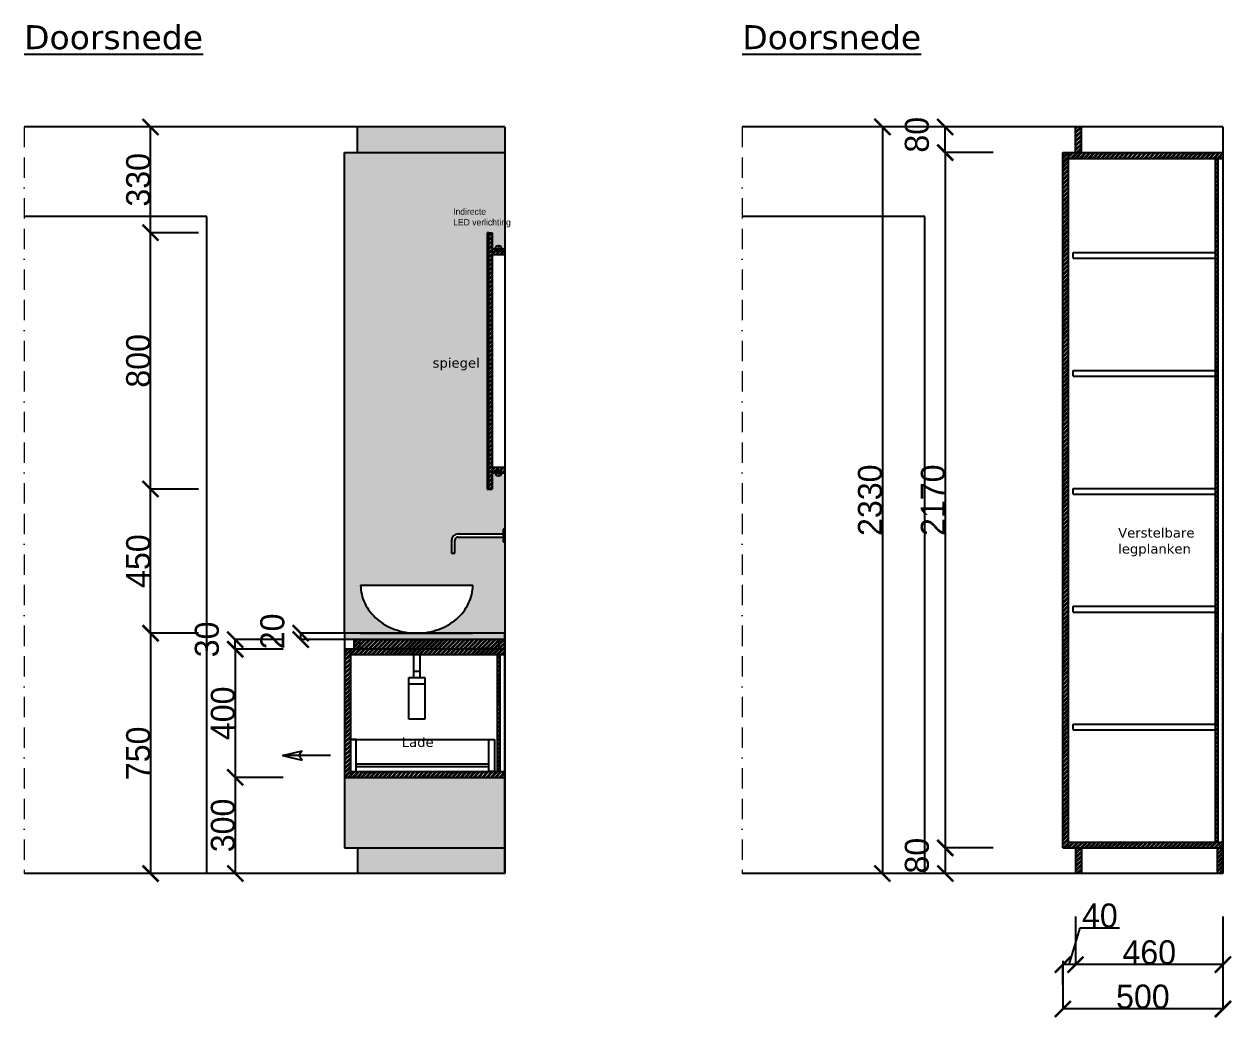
# Model space of a CAD drawing. Header units: millimetres. Extents: x -153917 to -31303, y -39726 to 31262.
# Drawn here: x -91866 to -88097, y -36216 to -33115 of the extents above; entities that cross this region are included whole.
import ezdxf

# ---------------------------------------------------------------- set-up
doc = ezdxf.new("R2010")
doc.units = ezdxf.units.MM
doc.header["$LTSCALE"] = 5
doc.linetypes.add('BORDER', pattern=[44.449999999999996, 12.7, -6.35, 12.7, -6.35, 0, -6.35])
for name, color, linetype in [('Bemating', 1, 'Continuous'), ('invulling muren', 252, 'Continuous'), ('Meubel', 8, 'Continuous'), ('Meubels', 8, 'Continuous'), ('muren', 7, 'Continuous'), ('spiegel', 141, 'Continuous'), ('Tekst', 7, 'Continuous'), ('Verlichting', 1, 'Continuous')]:
    doc.layers.add(name, color=color, linetype=linetype)
doc.layers.add('H-HELP', color=6, linetype='Continuous', lineweight=5, plot=False)
doc.layers.add('ruggen kast', color=7, linetype='Continuous', true_color=0xebebeb)
doc.styles.add('Geneva', font='')
doc.styles.get('Geneva').set_extended_font_data('Geneva')
doc.dimstyles.new('ISO-25', dxfattribs={"dimtxt": 100, "dimasz": 25, "dimexe": 1.25, "dimexo": 0.625, "dimtad": 1, "dimtxsty": 'Standard', "dimblk": 'ARCHTICK', "dimcen": 2.5, "dimse1": 1, "dimse2": 1, "dimadec": 0, "dimazin": 0, "dimtfac": 1, "dimtmove": 0, "dimatfit": 3, "dimfxl": 1, "dimarcsym": 0})
pattern_1 = [(45, (0, 0), (-6.735192090801866, 6.735192090801866), []), (45, (4.490130000000001, 0), (-6.735192090801866, 6.735192090801866), [])]

# ---------------------------------------------------------------- blocks, each defined once
blk = doc.blocks.new('muurkraan zijaanzicht')
at = {"layer": 'Meubels'}
for p, q in [((-146, 5.000000000001819), (-5, 5.00000000000307)), ((0, 20), (-5, 20)), ((-5, 20), (-5, -20)), ((0, 0), (0, 20)), ((0, -5), (0, 5)), ((-166, -14.99999999999818), (-166, -55)), ((-156, -55), (-155.9999999999982, -15.00000000000068)), ((-145.9999999999964, -5.000000000000227), (-5.000000000000909, -5.000000000000114)), ((-5, -20), (0, -20)), ((0, -20), (0, -5)), ((-166, -55), (-156, -55))]:
    blk.add_line(p, q, dxfattribs=at)
for centre, radius, end in [((-146, -14.99999999999818), 20, 180), ((-145.9999999999973, -15.00000000000114), 10.00000000000091, 180.0000000000065)]:
    blk.add_arc(centre, radius, 90, end, dxfattribs=at)
blk = doc.blocks.new('Sifon')
at = {"layer": 'Meubel'}
for p, q in [((-10.00000000000546, 0), (-9.999999999998181, -69.99999999999909)), ((9.999999999994543, 0), (10.00000000000182, -69.99999999999909)), ((-25, -199.9999999999991), (-24.99999999999818, -69.99999999999909)), ((-24.99999999999818, -69.99999999999909), (25.00000000000182, -69.99999999999909)), ((-10, -49.99999999999909), (10, -49.99999999999909)), ((25.00000000000182, -69.99999999999909), (24.99999999999454, -199.9999999999991)), ((-24.99999999999818, -89.99999999999909), (25.00000000000182, -89.99999999999909)), ((0, -199.9999999999991), (-25, -199.9999999999991)), ((24.99999999999454, -199.9999999999991), (0, -199.9999999999991))]:
    blk.add_line(p, q, dxfattribs=at)
blk = doc.blocks.new('_ArchTick')
at = {"color": 0, "linetype": 'ByBlock', "const_width": 0.15}
blk.add_lwpolyline([(-0.5, -0.5), (0.5, 0.5)], dxfattribs=at)
blk = doc.blocks.new('*D1129')
at = {"layer": 'Bemating', "color": 0, "lineweight": -2, "transparency": 16777216}
for p, q in [((-88625.00345487107, -36038.23141884626), (-88625.00345487107, -36189.48141884626)), ((-88125.00345487107, -36038.23141884626), (-88125.00345487107, -36189.48141884626)), ((-88125.00345487107, -36188.23141884626), (-88625.00345487107, -36188.23141884626))]:
    blk.add_line(p, q, dxfattribs=at)
at = {"layer": 'Defpoints', "color": 0, "transparency": 16777216}
for p in [(-88625.00345487107, -35685.43614327387), (-88125.00345487107, -35765.43614327387), (-88625.00345487107, -36188.23141884626)]:
    blk.add_point(p, dxfattribs=at)
at = {"layer": 'Bemating', "color": 0, "lineweight": -2, "transparency": 16777216, "xscale": 50, "yscale": 50, "zscale": 50, "rotation": 180}
blk.add_blockref('_ArchTick', (-88625.00345487107, -36188.23141884626), dxfattribs=at)
at = {"layer": 'Bemating', "color": 0, "lineweight": -2, "transparency": 16777216, "xscale": 50, "yscale": 50, "zscale": 50}
blk.add_blockref('_ArchTick', (-88125.00345487107, -36188.23141884626), dxfattribs=at)
at = {"layer": 'Bemating', "color": 0, "transparency": 16777216, "insert": (-88375.00345487107, -36150.10641884626), "char_height": 75, "attachment_point": 5, "style": 'Geneva'}
blk.add_mtext('500', dxfattribs=at)
blk = doc.blocks.new('*D1130')
at = {"layer": 'Bemating', "color": 0, "lineweight": -2, "transparency": 16777216}
for p, q in [((-88585.00345487107, -35899.84138236789), (-88585.00345487107, -36051.09138236789)), ((-88125.00345487107, -35899.84138236789), (-88125.00345487107, -36051.09138236789)), ((-88125.00345487107, -36049.84138236789), (-88585.00345487107, -36049.84138236789))]:
    blk.add_line(p, q, dxfattribs=at)
at = {"layer": 'Defpoints', "color": 0, "transparency": 16777216}
for p in [(-88585.00345487107, -35765.43614327387), (-88125.00345487107, -35765.43614327387), (-88585.00345487107, -36049.84138236789)]:
    blk.add_point(p, dxfattribs=at)
at = {"layer": 'Bemating', "color": 0, "lineweight": -2, "transparency": 16777216, "xscale": 50, "yscale": 50, "zscale": 50, "rotation": 180}
blk.add_blockref('_ArchTick', (-88585.00345487107, -36049.84138236789), dxfattribs=at)
at = {"layer": 'Bemating', "color": 0, "lineweight": -2, "transparency": 16777216, "xscale": 50, "yscale": 50, "zscale": 50}
blk.add_blockref('_ArchTick', (-88125.00345487107, -36049.84138236789), dxfattribs=at)
at = {"layer": 'Bemating', "color": 0, "transparency": 16777216, "insert": (-88355.00345487107, -36011.71638236789), "char_height": 75, "attachment_point": 5, "style": 'Geneva'}
blk.add_mtext('460', dxfattribs=at)
blk = doc.blocks.new('*D1128')
at = {"layer": 'Bemating', "color": 0, "lineweight": -2, "transparency": 16777216}
for p, q in [((-88585.00345487107, -35899.84138236789), (-88585.00345487107, -36051.09138236789)), ((-88605.00345487107, -36049.84138236789), (-88570.59720487107, -35935.15388236789)), ((-88570.59720487107, -35935.15388236789), (-88447.9186334425, -35935.15388236789)), ((-88625.00345487107, -36113.23141884626), (-88625.00345487107, -36048.59138236789)), ((-88585.00345487107, -36049.84138236789), (-88625.00345487107, -36049.84138236789))]:
    blk.add_line(p, q, dxfattribs=at)
at = {"layer": 'Defpoints', "color": 0, "transparency": 16777216}
for p in [(-88585.00345487107, -35765.43614327387), (-88625.00345487107, -36049.84138236789), (-88625.00345487107, -36113.85641884626)]:
    blk.add_point(p, dxfattribs=at)
at = {"layer": 'Bemating', "color": 0, "lineweight": -2, "transparency": 16777216, "xscale": 50, "yscale": 50, "zscale": 50, "rotation": 180}
blk.add_blockref('_ArchTick', (-88625.00345487107, -36049.84138236789), dxfattribs=at)
at = {"layer": 'Bemating', "color": 0, "lineweight": -2, "transparency": 16777216, "xscale": 50, "yscale": 50, "zscale": 50}
blk.add_blockref('_ArchTick', (-88585.00345487107, -36049.84138236789), dxfattribs=at)
at = {"layer": 'Bemating', "color": 0, "transparency": 16777216, "insert": (-88509.25791915678, -35897.02888236789), "char_height": 75, "attachment_point": 5, "style": 'Geneva'}
blk.add_mtext('40', dxfattribs=at)
blk = doc.blocks.new('*D1140')
at = {"layer": 'Bemating', "color": 0, "lineweight": -2, "transparency": 16777216}
for p, q in [((-89037.9171826129, -33435.4361432739), (-89189.1671826129, -33435.4361432739)), ((-89187.9171826129, -33435.4361432739), (-89187.9171826129, -35765.43614327388)), ((-89037.9171826129, -35765.43614327388), (-89189.1671826129, -35765.43614327388))]:
    blk.add_line(p, q, dxfattribs=at)
at = {"layer": 'Defpoints', "color": 0, "transparency": 16777216}
for p in [(-88585.0034548711, -33435.4361432739), (-89187.9171826129, -35765.43614327388), (-88590.0034548711, -35765.43614327388)]:
    blk.add_point(p, dxfattribs=at)
at = {"layer": 'Bemating', "color": 0, "lineweight": -2, "transparency": 16777216, "xscale": 50, "yscale": 50, "zscale": 50}
for p, rotation in [((-89187.9171826129, -33435.4361432739), 90), ((-89187.9171826129, -35765.43614327388), 270)]:
    blk.add_blockref('_ArchTick', p, dxfattribs=dict(at, rotation=rotation))
at = {"layer": 'Bemating', "color": 0, "transparency": 16777216, "insert": (-89226.0421826129, -34600.43614327385), "char_height": 75, "attachment_point": 5, "rotation": 90, "style": 'Geneva'}
blk.add_mtext('2330', dxfattribs=at)
blk = doc.blocks.new('*D1141')
at = {"layer": 'Bemating', "color": 0, "lineweight": -2, "transparency": 16777216}
for p, q in [((-88841.75060541715, -33515.4361432739), (-88993.00060541715, -33515.4361432739)), ((-88991.75060541715, -33515.4361432739), (-88991.75060541715, -35685.43614327387)), ((-88841.75060541715, -35685.43614327387), (-88993.00060541715, -35685.43614327387))]:
    blk.add_line(p, q, dxfattribs=at)
at = {"layer": 'Defpoints', "color": 0, "transparency": 16777216}
for p in [(-88625.0034548711, -33515.4361432739), (-88991.75060541715, -35685.43614327387), (-88625.0034548711, -35685.43614327387)]:
    blk.add_point(p, dxfattribs=at)
at = {"layer": 'Bemating', "color": 0, "lineweight": -2, "transparency": 16777216, "xscale": 50, "yscale": 50, "zscale": 50}
for p, rotation in [((-88991.75060541715, -33515.4361432739), 90), ((-88991.75060541715, -35685.43614327387), 270)]:
    blk.add_blockref('_ArchTick', p, dxfattribs=dict(at, rotation=rotation))
at = {"layer": 'Bemating', "color": 0, "transparency": 16777216, "insert": (-89029.87560541715, -34600.43614327384), "char_height": 75, "attachment_point": 5, "rotation": 90, "style": 'Geneva'}
blk.add_mtext('2170', dxfattribs=at)
blk = doc.blocks.new('*D1142')
at = {"layer": 'Bemating', "color": 0, "lineweight": -2, "transparency": 16777216}
for p, q in [((-88841.75060541721, -35685.43614327387), (-88993.00060541721, -35685.43614327387)), ((-88991.75060541721, -35685.43614327387), (-88991.75060541721, -35765.43614327388)), ((-88841.75060541721, -35765.43614327388), (-88993.00060541721, -35765.43614327388))]:
    blk.add_line(p, q, dxfattribs=at)
at = {"layer": 'Defpoints', "color": 0, "transparency": 16777216}
for p in [(-88625.0034548711, -35685.43614327387), (-88991.75060541721, -35765.43614327388), (-88590.0034548711, -35765.43614327388)]:
    blk.add_point(p, dxfattribs=at)
at = {"layer": 'Bemating', "color": 0, "lineweight": -2, "transparency": 16777216, "xscale": 50, "yscale": 50, "zscale": 50}
for p, rotation in [((-88991.75060541721, -35685.43614327387), 90), ((-88991.75060541721, -35765.43614327388), 270)]:
    blk.add_blockref('_ArchTick', p, dxfattribs=dict(at, rotation=rotation))
at = {"layer": 'Bemating', "color": 0, "transparency": 16777216, "insert": (-89079.87560541721, -35709.81114327384), "char_height": 75, "attachment_point": 5, "rotation": 90, "style": 'Geneva'}
blk.add_mtext('80', dxfattribs=at)
blk = doc.blocks.new('*D1143')
at = {"layer": 'Bemating', "color": 0, "lineweight": -2, "transparency": 16777216}
for p, q in [((-88841.75060541721, -33435.4361432739), (-88993.00060541721, -33435.4361432739)), ((-88991.75060541721, -33515.4361432739), (-88991.75060541721, -33435.4361432739)), ((-88841.75060541721, -33515.4361432739), (-88993.00060541721, -33515.4361432739))]:
    blk.add_line(p, q, dxfattribs=at)
at = {"layer": 'Defpoints', "color": 0, "transparency": 16777216}
for p in [(-88991.75060541721, -33435.4361432739), (-88585.0034548711, -33435.4361432739), (-88625.0034548711, -33515.4361432739)]:
    blk.add_point(p, dxfattribs=at)
at = {"layer": 'Bemating', "color": 0, "lineweight": -2, "transparency": 16777216, "xscale": 50, "yscale": 50, "zscale": 50}
for p, rotation in [((-88991.75060541721, -33435.4361432739), 90), ((-88991.75060541721, -33515.4361432739), 270)]:
    blk.add_blockref('_ArchTick', p, dxfattribs=dict(at, rotation=rotation))
at = {"layer": 'Bemating', "color": 0, "transparency": 16777216, "insert": (-89079.87560541721, -33459.81114327386), "char_height": 75, "attachment_point": 5, "rotation": 90, "style": 'Geneva'}
blk.add_mtext('80', dxfattribs=at)
blk = doc.blocks.new('*D1144')
at = {"layer": 'Bemating', "color": 0, "lineweight": -2, "transparency": 16777216}
for p, q in [((-91321.6105718088, -35015.43614327388), (-91472.8605718088, -35015.43614327388)), ((-91471.6105718088, -35015.43614327388), (-91471.6105718088, -35765.43614327388)), ((-91321.6105718088, -35765.43614327388), (-91472.8605718088, -35765.43614327388))]:
    blk.add_line(p, q, dxfattribs=at)
at = {"layer": 'Defpoints', "color": 0, "transparency": 16777216}
for p in [(-90866.0323175772, -35015.43614327388), (-91471.6105718088, -35765.43614327388), (-90831.0323175772, -35765.43614327388)]:
    blk.add_point(p, dxfattribs=at)
at = {"layer": 'Bemating', "color": 0, "lineweight": -2, "transparency": 16777216, "xscale": 50, "yscale": 50, "zscale": 50}
for p, rotation in [((-91471.6105718088, -35015.43614327388), 90), ((-91471.6105718088, -35765.43614327388), 270)]:
    blk.add_blockref('_ArchTick', p, dxfattribs=dict(at, rotation=rotation))
at = {"layer": 'Bemating', "color": 0, "transparency": 16777216, "insert": (-91509.7355718088, -35390.43614327384), "char_height": 75, "attachment_point": 5, "rotation": 90, "style": 'Geneva'}
blk.add_mtext('750', dxfattribs=at)
blk = doc.blocks.new('*D1145')
at = {"layer": 'Bemating', "color": 0, "lineweight": -2, "transparency": 16777216}
for p, q in [((-91321.61057180885, -34565.43614327388), (-91472.86057180885, -34565.43614327388)), ((-91471.61057180885, -35015.43614327388), (-91471.61057180885, -34565.43614327388)), ((-91321.61057180885, -35015.43614327388), (-91472.86057180885, -35015.43614327388))]:
    blk.add_line(p, q, dxfattribs=at)
at = {"layer": 'Defpoints', "color": 0, "transparency": 16777216}
for p in [(-91471.61057180885, -34565.43614327388), (-90421.03231757719, -34565.43614327388), (-90866.0323175772, -35015.43614327388)]:
    blk.add_point(p, dxfattribs=at)
at = {"layer": 'Bemating', "color": 0, "lineweight": -2, "transparency": 16777216, "xscale": 50, "yscale": 50, "zscale": 50}
for p, rotation in [((-91471.61057180885, -34565.43614327388), 90), ((-91471.61057180885, -35015.43614327388), 270)]:
    blk.add_blockref('_ArchTick', p, dxfattribs=dict(at, rotation=rotation))
at = {"layer": 'Bemating', "color": 0, "transparency": 16777216, "insert": (-91509.73557180885, -34790.43614327384), "char_height": 75, "attachment_point": 5, "rotation": 90, "style": 'Geneva'}
blk.add_mtext('450', dxfattribs=at)
blk = doc.blocks.new('*D1146')
at = {"layer": 'Bemating', "color": 0, "lineweight": -2, "transparency": 16777216}
for p, q in [((-91321.61057180891, -33765.43614327393), (-91472.86057180891, -33765.43614327393)), ((-91471.61057180891, -34565.43614327388), (-91471.61057180891, -33765.43614327393)), ((-91321.61057180891, -34565.43614327388), (-91472.86057180891, -34565.43614327388))]:
    blk.add_line(p, q, dxfattribs=at)
at = {"layer": 'Defpoints', "color": 0, "transparency": 16777216}
for p in [(-91471.61057180891, -33765.43614327393), (-90421.03231757719, -33765.43614327393), (-90421.03231757719, -34565.43614327388)]:
    blk.add_point(p, dxfattribs=at)
at = {"layer": 'Bemating', "color": 0, "lineweight": -2, "transparency": 16777216, "xscale": 50, "yscale": 50, "zscale": 50}
for p, rotation in [((-91471.61057180891, -33765.43614327393), 90), ((-91471.61057180891, -34565.43614327388), 270)]:
    blk.add_blockref('_ArchTick', p, dxfattribs=dict(at, rotation=rotation))
at = {"layer": 'Bemating', "color": 0, "transparency": 16777216, "insert": (-91509.73557180891, -34165.43614327387), "char_height": 75, "attachment_point": 5, "rotation": 90, "style": 'Geneva'}
blk.add_mtext('800', dxfattribs=at)
blk = doc.blocks.new('*D1147')
at = {"layer": 'Bemating', "color": 0, "lineweight": -2, "transparency": 16777216}
for p, q in [((-91321.61057180897, -33435.4361432739), (-91472.86057180897, -33435.4361432739)), ((-91471.61057180897, -33765.43614327393), (-91471.61057180897, -33435.4361432739)), ((-91321.61057180897, -33765.43614327393), (-91472.86057180897, -33765.43614327393))]:
    blk.add_line(p, q, dxfattribs=at)
at = {"layer": 'Defpoints', "color": 0, "transparency": 16777216}
for p in [(-91471.61057180897, -33435.4361432739), (-90366.03231757719, -33435.4361432739), (-90421.03231757719, -33765.43614327393)]:
    blk.add_point(p, dxfattribs=at)
at = {"layer": 'Bemating', "color": 0, "lineweight": -2, "transparency": 16777216, "xscale": 50, "yscale": 50, "zscale": 50}
for p, rotation in [((-91471.61057180897, -33435.4361432739), 90), ((-91471.61057180897, -33765.43614327393), 270)]:
    blk.add_blockref('_ArchTick', p, dxfattribs=dict(at, rotation=rotation))
at = {"layer": 'Bemating', "color": 0, "transparency": 16777216, "insert": (-91509.73557180897, -33600.43614327387), "char_height": 75, "attachment_point": 5, "rotation": 90, "style": 'Geneva'}
blk.add_mtext('330', dxfattribs=at)
blk = doc.blocks.new('*D1148')
at = {"layer": 'Bemating', "color": 0, "lineweight": -2, "transparency": 16777216}
for p, q in [((-91057.37864014643, -35065.43614327388), (-91208.62864014643, -35065.43614327388)), ((-91207.37864014643, -35065.43614327388), (-91207.37864014643, -35465.43614327388)), ((-91057.37864014643, -35465.43614327388), (-91208.62864014643, -35465.43614327388))]:
    blk.add_line(p, q, dxfattribs=at)
at = {"layer": 'Defpoints', "color": 0, "transparency": 16777216}
for p in [(-90866.0323175772, -35065.43614327388), (-91207.37864014643, -35465.43614327388), (-90866.0323175772, -35465.43614327388)]:
    blk.add_point(p, dxfattribs=at)
at = {"layer": 'Bemating', "color": 0, "lineweight": -2, "transparency": 16777216, "xscale": 50, "yscale": 50, "zscale": 50}
for p, rotation in [((-91207.37864014643, -35065.43614327388), 90), ((-91207.37864014643, -35465.43614327388), 270)]:
    blk.add_blockref('_ArchTick', p, dxfattribs=dict(at, rotation=rotation))
at = {"layer": 'Bemating', "color": 0, "transparency": 16777216, "insert": (-91245.50364014643, -35265.43614327384), "char_height": 75, "attachment_point": 5, "rotation": 90, "style": 'Geneva'}
blk.add_mtext('400', dxfattribs=at)
blk = doc.blocks.new('*D1149')
at = {"layer": 'Bemating', "color": 0, "lineweight": -2, "transparency": 16777216}
for p, q in [((-91057.37864014649, -35465.43614327388), (-91208.62864014649, -35465.43614327388)), ((-91207.37864014649, -35465.43614327388), (-91207.37864014649, -35765.43614327388)), ((-91057.37864014649, -35765.43614327388), (-91208.62864014649, -35765.43614327388))]:
    blk.add_line(p, q, dxfattribs=at)
at = {"layer": 'Defpoints', "color": 0, "transparency": 16777216}
for p in [(-90866.0323175772, -35465.43614327388), (-91207.37864014649, -35765.43614327388), (-90831.0323175772, -35765.43614327388)]:
    blk.add_point(p, dxfattribs=at)
at = {"layer": 'Bemating', "color": 0, "lineweight": -2, "transparency": 16777216, "xscale": 50, "yscale": 50, "zscale": 50}
for p, rotation in [((-91207.37864014649, -35465.43614327388), 90), ((-91207.37864014649, -35765.43614327388), 270)]:
    blk.add_blockref('_ArchTick', p, dxfattribs=dict(at, rotation=rotation))
at = {"layer": 'Bemating', "color": 0, "transparency": 16777216, "insert": (-91245.50364014649, -35615.43614327384), "char_height": 75, "attachment_point": 5, "rotation": 90, "style": 'Geneva'}
blk.add_mtext('300', dxfattribs=at)
blk = doc.blocks.new('*D1150')
at = {"layer": 'Bemating', "color": 0, "lineweight": -2, "transparency": 16777216}
for p, q in [((-91057.37864014649, -35035.43614327388), (-91208.62864014649, -35035.43614327388)), ((-91207.37864014649, -35065.43614327388), (-91207.37864014649, -35035.43614327388)), ((-91057.37864014649, -35065.43614327388), (-91208.62864014649, -35065.43614327388))]:
    blk.add_line(p, q, dxfattribs=at)
at = {"layer": 'Defpoints', "color": 0, "transparency": 16777216}
for p in [(-91207.37864014649, -35035.43614327388), (-90866.0323175772, -35035.43614327388), (-90866.0323175772, -35065.43614327388)]:
    blk.add_point(p, dxfattribs=at)
at = {"layer": 'Bemating', "color": 0, "lineweight": -2, "transparency": 16777216, "xscale": 50, "yscale": 50, "zscale": 50}
for p, rotation in [((-91207.37864014649, -35035.43614327388), 90), ((-91207.37864014649, -35065.43614327388), 270)]:
    blk.add_blockref('_ArchTick', p, dxfattribs=dict(at, rotation=rotation))
at = {"layer": 'Bemating', "color": 0, "transparency": 16777216, "insert": (-91295.50364014649, -35034.81114327384), "char_height": 75, "attachment_point": 5, "rotation": 90, "style": 'Geneva'}
blk.add_mtext('30', dxfattribs=at)
blk = doc.blocks.new('*D1151')
at = {"layer": 'Bemating', "color": 0, "lineweight": -2, "transparency": 16777216}
for p, q in [((-90866.6573175772, -35015.43614327388), (-91004.24301623896, -35015.43614327388)), ((-90866.6573175772, -35035.43614327388), (-91004.24301623896, -35035.43614327388)), ((-91002.99301623896, -35035.43614327388), (-91002.99301623896, -35015.43614327388))]:
    blk.add_line(p, q, dxfattribs=at)
at = {"layer": 'Defpoints', "color": 0, "transparency": 16777216}
for p in [(-91002.99301623896, -35015.43614327388), (-90866.0323175772, -35015.43614327388), (-90866.0323175772, -35035.43614327388)]:
    blk.add_point(p, dxfattribs=at)
at = {"layer": 'Bemating', "color": 0, "lineweight": -2, "transparency": 16777216, "xscale": 50, "yscale": 50, "zscale": 50}
for p, rotation in [((-91002.99301623896, -35015.43614327388), 90), ((-91002.99301623896, -35035.43614327388), 270)]:
    blk.add_blockref('_ArchTick', p, dxfattribs=dict(at, rotation=rotation))
at = {"layer": 'Bemating', "color": 0, "transparency": 16777216, "insert": (-91091.11801623896, -35009.81114327384), "char_height": 75, "attachment_point": 5, "rotation": 90, "style": 'Geneva'}
blk.add_mtext('20', dxfattribs=at)

msp = doc.modelspace()

# ---------------------------------------------------------------- hatches: boundary and pattern name
at = {"layer": 'invulling muren', "transparency": 33554687}
h = msp.add_hatch(dxfattribs=at)
h.set_pattern_fill('ANSI32', color=256)
h.set_pattern_definition(pattern_1)
h.paths.add_polyline_path([(-88567.00345487107, -33435.43614327388), (-88585.00345487107, -33435.43614327388), (-88585.00345487107, -33515.43614327388), (-88567.00345487107, -33515.43614327388)])
h.paths.add_polyline_path([(-88125.00345487105, -33515.43614327388), (-88607.00345487107, -33515.43614327388), (-88607.00345487107, -33533.43614327387), (-88125.00345487105, -33533.43614327388)])
h.paths.add_polyline_path([(-88607.00345487107, -33515.43614327388), (-88625.00345487107, -33515.43614327388), (-88625.00345487107, -35685.43614327387), (-88607.00345487107, -35685.43614327387)])
h.paths.add_polyline_path([(-88141.00345487105, -33533.43614327388), (-88149.00345487105, -33533.43614327388), (-88149.00345487105, -35667.43614327387), (-88141.00345487105, -35667.43614327387)])
h.paths.add_polyline_path([(-88125.00345487107, -35667.43614327387), (-88607.00345487107, -35667.43614327387), (-88607.00345487107, -35685.43614327387), (-88585.00345487107, -35685.43614327387), (-88125.00345487107, -35685.43614327387)])
h.paths.add_polyline_path([(-88567.00345487107, -35685.43614327387), (-88585.00345487107, -35685.43614327387), (-88585.00345487107, -35765.43614327387), (-88567.00345487107, -35765.43614327387)])
h.paths.add_polyline_path([(-88125.00345487107, -35685.43614327387), (-88143.00345487107, -35685.43614327387), (-88143.00345487107, -35765.43614327387), (-88125.00345487107, -35765.43614327387)])
h = msp.add_hatch(dxfattribs=at)
h.set_pattern_fill('ANSI32', color=256)
h.set_pattern_definition(pattern_1)
h.paths.add_polyline_path([(-90406.03231757716, -33765.43614327392), (-90416.03231757716, -33765.43614327392), (-90416.03231757716, -34565.43614327387), (-90406.03231757716, -34565.43614327387), (-90406.03231757716, -34515.43614327387)])
h.paths.add_polyline_path([(-90366.03231757716, -33815.43614327392), (-90406.03231757716, -33815.43614327392), (-90406.03231757716, -33833.43614327392), (-90366.03231757716, -33833.43614327392)])
h.paths.add_polyline_path([(-90366.03231757716, -34497.43614327387), (-90406.03231757716, -34497.43614327387), (-90406.03231757716, -34515.43614327387), (-90366.03231757716, -34515.43614327387)])
at = {"layer": 'invulling muren', "true_color": 0x937c6c, "transparency": 33554687}
h = msp.add_hatch(color=8, dxfattribs=at)
h.dxf.hatch_style = 1
h.paths.add_polyline_path([(-90366.03231757718, -35015.43614327387), (-90866.03231757718, -35015.43614327387), (-90866.03231757718, -35035.43614327387), (-90366.03231757718, -35035.43614327387)])
at = {"layer": 'invulling muren', "transparency": 33554687}
h = msp.add_hatch(dxfattribs=at)
h.set_pattern_fill('ANSI32', color=256)
h.set_pattern_definition(pattern_1)
h.paths.add_polyline_path([(-90818.03231757719, -35035.43614327387), (-90836.03231757719, -35035.43614327387), (-90836.03231757719, -35065.43614327387), (-90818.03231757719, -35065.43614327387)])
h.paths.add_polyline_path([(-90384.03231757716, -35035.43614327387), (-90818.03231757719, -35035.43614327387), (-90818.03231757719, -35065.43614327387), (-90384.03231757716, -35065.43614327387)])
h.paths.add_polyline_path([(-90366.03231757716, -35035.43614327387), (-90384.03231757716, -35035.43614327387), (-90384.03231757716, -35065.43614327387), (-90366.03231757716, -35065.43614327387)])
h.paths.add_polyline_path([(-90366.03231757718, -35065.43614327387), (-90848.03231757719, -35065.43614327387), (-90848.03231757719, -35083.43614327387), (-90366.03231757718, -35083.43614327387)])
h.paths.add_polyline_path([(-90382.03231757718, -35083.43614327387), (-90390.03231757718, -35083.43614327387), (-90390.03231757716, -35447.43614327387), (-90382.03231757716, -35447.43614327387)])
h.paths.add_polyline_path([(-90848.03231757719, -35065.43614327387), (-90866.03231757718, -35065.43614327387), (-90866.03231757718, -35465.43614327387), (-90848.03231757718, -35465.43614327387)])
h.paths.add_polyline_path([(-90366.03231757718, -35447.43614327387), (-90848.03231757718, -35447.43614327387), (-90848.03231757718, -35465.43614327387), (-90366.03231757718, -35465.43614327387)])
at = {"layer": 'ruggen kast', "true_color": 0xdbdbdb, "transparency": 33554687}
h = msp.add_hatch(color=254, dxfattribs=at)
h.dxf.hatch_style = 1
h.paths.add_polyline_path([(-90366.03231757716, -33435.43614327388), (-90826.03231757718, -33435.43614327388), (-90826.03231757718, -33515.43614327388), (-90366.03231757716, -33515.43614327388)])
h.paths.add_polyline_path([(-90366.03231757718, -35685.43614327387), (-90826.03231757718, -35685.43614327387), (-90826.03231757718, -35765.43614327387), (-90366.03231757718, -35765.43614327387)])
at = {"layer": 'ruggen kast', "transparency": 33554687}
h = msp.add_hatch(color=256, dxfattribs=at)
h.dxf.hatch_style = 1
edge = h.paths.add_edge_path()
edge.add_line((-90366.03231757716, -33515.43614327388), (-90866.03231757718, -33515.43614327388))
edge.add_line((-90866.03231757718, -33515.43614327388), (-90866.03231757718, -35015.43614327387))
edge.add_line((-90866.03231757718, -35015.43614327387), (-90641.03231757718, -35015.43614327387))
edge.add_arc((-90641.03231757718, -34811.76156144594), 203.6745818279232, 250.45309238116272, 270, ccw=False)
edge.add_arc((-90650.34974110954, -34838.00485341403), 175.8263367377257, 229.398705354994, 250.45309238116272, ccw=False)
edge.add_arc((-90664.68566371563, -34854.73009645447), 153.7978907705329, 205.792116705563, 229.398705354992, ccw=False)
edge.add_arc((-90686.83996379912, -34865.43614327385), 129.1923537780532, 180.0000000000064, 205.7921167055738, ccw=False)
edge.add_line((-90816.03231757718, -34865.43614327387), (-90466.03231757718, -34865.43614327387))
edge.add_arc((-90595.22467135508, -34865.43614327388), 129.1923537779076, -25.792116705292926, 6.423306331271306e-12, ccw=False)
edge.add_arc((-90617.37897143864, -34854.73009645454), 153.7978907704215, 310.6012946450009, 334.207883294697, ccw=False)
edge.add_arc((-90631.71489404477, -34838.00485341406), 175.8263367376741, 289.5469076189538, 310.60129464500136, ccw=False)
edge.add_arc((-90641.03231757718, -34811.76156144606), 203.6745818278061, 270, 289.54690761895773, ccw=False)
edge.add_line((-90641.03231757718, -35015.43614327387), (-90466.03231757718, -35015.43614327387))
edge.add_line((-90466.03231757718, -35015.43614327387), (-90366.03231757718, -35015.43614327387))
edge.add_line((-90366.03231757718, -35015.43614327387), (-90366.03231757718, -34730.43614327386))
edge.add_line((-90366.03231757718, -34730.43614327386), (-90371.03231757718, -34730.43614327386))
edge.add_line((-90371.03231757718, -34730.43614327386), (-90371.03231757718, -34715.43614327386))
edge.add_line((-90371.03231757718, -34715.43614327386), (-90512.03231757718, -34715.43614327386))
edge.add_arc((-90512.03231757718, -34725.43614327386), 10, 90, 180)
edge.add_line((-90522.03231757718, -34725.43614327386), (-90522.03231757718, -34765.43614327386))
edge.add_line((-90522.03231757718, -34765.43614327386), (-90532.03231757718, -34765.43614327386))
edge.add_line((-90532.03231757718, -34765.43614327386), (-90532.03231757718, -34725.43614327386))
edge.add_arc((-90512.03231757718, -34725.43614327386), 20, 90, 180, ccw=False)
edge.add_line((-90512.03231757718, -34705.43614327386), (-90371.03231757718, -34705.43614327386))
edge.add_line((-90371.03231757718, -34705.43614327386), (-90366.38092315485, -34690.43614327386))
edge.add_line((-90366.38092315485, -34690.43614327386), (-90365.68371199947, -34515.43614327387))
edge.add_line((-90365.68371199947, -34515.43614327387), (-90406.03231757716, -34515.43614327387))
edge.add_line((-90406.03231757716, -34515.43614327387), (-90406.03231757716, -34565.43614327387))
edge.add_line((-90406.03231757716, -34565.43614327387), (-90416.03231757716, -34565.43614327387))
edge.add_line((-90416.03231757716, -34565.43614327387), (-90421.03231757716, -34565.43614327387))
edge.add_line((-90421.03231757716, -34565.43614327387), (-90421.03231757716, -33765.43614327392))
edge.add_line((-90421.03231757716, -33765.43614327392), (-90416.03231757716, -33765.43614327392))
edge.add_line((-90416.03231757716, -33765.43614327392), (-90406.03231757716, -33765.43614327392))
edge.add_line((-90406.03231757716, -33765.43614327392), (-90406.03231757716, -33815.43614327392))
edge.add_line((-90406.03231757716, -33815.43614327392), (-90366.03231757716, -33815.43614327392))
edge.add_line((-90366.03231757716, -33815.43614327392), (-90366.03231757716, -33515.43614327388))
h.paths.add_polyline_path([(-90366.03231757718, -35465.43614327387), (-90866.03231757718, -35465.43614327387), (-90866.03231757718, -35685.43614327387), (-90826.03231757718, -35685.43614327387), (-90366.03231757718, -35685.43614327387)])

# ---------------------------------------------------------------- linework, layer by layer
at = {"layer": 'H-HELP', "linetype": 'BORDER'}
for p, q in [((-91866.03231757716, -33435.43614327388), (-91866.03231757716, -35765.43614327386)), ((-89625.00345487105, -33435.43614327388), (-89625.00345487105, -35765.43614327386))]:
    msp.add_line(p, q, dxfattribs=at)
at = {"layer": 'Meubel'}
for p, q in [((-90826.03231757718, -33515.43614327388), (-90826.03231757718, -33435.43614327388)), ((-88585.00345487107, -33515.43614327388), (-88585.00345487107, -33435.43614327388)), ((-88567.00345487107, -33515.43614327388), (-88567.00345487107, -33435.43614327388)), ((-90866.03231757718, -35015.43614327387), (-90866.03231757718, -33515.43614327388)), ((-90866.03231757718, -33515.43614327388), (-90366.03231757716, -33515.43614327388)), ((-90866.03231757718, -33515.43614327388), (-90826.03231757718, -33515.43614327388)), ((-88625.00345487107, -35685.43614327386), (-88625.00345487107, -33515.43614327388)), ((-88625.00345487107, -33515.43614327388), (-88125.00345487105, -33515.43614327388)), ((-88625.00345487107, -33515.43614327388), (-88585.00345487107, -33515.43614327388)), ((-88607.00345487107, -35685.43614327386), (-88607.00345487107, -33515.43614327388)), ((-88607.00345487107, -33533.43614327387), (-88125.00345487105, -33533.43614327388)), ((-88125.00345487105, -33533.43614327388), (-88149.00345487105, -33533.43614327388)), ((-88149.00345487105, -33533.43614327388), (-88149.00345487105, -35667.43614327387)), ((-88141.00345487105, -33533.43614327388), (-88141.00345487105, -35667.43614327387)), ((-90416.03231757716, -34565.43614327387), (-90416.03231757716, -33765.43614327392)), ((-90416.03231757716, -33765.43614327392), (-90406.03231757716, -33765.43614327392)), ((-90406.03231757716, -33765.43614327392), (-90406.03231757716, -34565.43614327387)), ((-90406.03231757716, -33765.43614327392), (-90406.03231757716, -33815.43614327392)), ((-90406.03231757716, -33815.43614327392), (-90366.03231757716, -33815.43614327392)), ((-90406.03231757716, -33833.43614327392), (-90366.03231757716, -33833.43614327392)), ((-88592.00345487107, -33827.43614327387), (-88149.00345487105, -33827.43614327387)), ((-88592.00345487107, -33845.43614327386), (-88592.00345487108, -33827.43614327387)), ((-88592.00345487107, -33845.43614327387), (-88149.00345487105, -33845.43614327387)), ((-88592.00345487107, -34195.43614327387), (-88149.00345487105, -34195.43614327387)), ((-88592.00345487107, -34213.43614327386), (-88592.00345487107, -34195.43614327387)), ((-88592.00345487107, -34213.43614327387), (-88149.00345487105, -34213.43614327387)), ((-90406.03231757716, -34497.43614327387), (-90366.03231757718, -34497.43614327387)), ((-90406.03231757716, -34565.43614327387), (-90406.03231757716, -34515.43614327387)), ((-90406.03231757716, -34515.43614327387), (-90366.03231757718, -34515.43614327387)), ((-90416.03231757716, -34565.43614327387), (-90406.03231757716, -34565.43614327387)), ((-90406.03231757716, -34565.43614327387), (-90416.03231757716, -34565.43614327387)), ((-90406.03231757716, -34565.43614327387), (-90416.03231757716, -34565.43614327387)), ((-88592.00345487107, -34563.43614327387), (-88149.00345487105, -34563.43614327387)), ((-88592.00345487107, -34581.43614327386), (-88592.00345487107, -34563.43614327387)), ((-88592.00345487107, -34581.43614327387), (-88149.00345487105, -34581.43614327387)), ((-90816.03231757718, -34865.43614327387), (-90466.03231757718, -34865.43614327387)), ((-88592.00345487107, -34931.43614327387), (-88149.00345487105, -34931.43614327387)), ((-88592.00345487107, -34949.43614327387), (-88592.00345487107, -34931.43614327387)), ((-88592.00345487107, -34949.43614327387), (-88149.00345487105, -34949.43614327387)), ((-90366.03231757718, -35015.43614327387), (-90866.03231757718, -35015.43614327387)), ((-90866.03231757718, -35015.43614327387), (-90866.03231757718, -35465.43614327387)), ((-90366.03231757718, -35035.43614327387), (-90866.03231757718, -35035.43614327387)), ((-90836.03231757719, -35065.43614327387), (-90836.03231757719, -35035.43614327387)), ((-90818.03231757719, -35065.43614327387), (-90818.03231757719, -35035.43614327387)), ((-90816.03231757718, -35015.43614327387), (-90466.03231757718, -35015.43614327387)), ((-90816.03231757718, -35035.43614327387), (-90466.03231757718, -35035.43614327387)), ((-90384.03231757716, -35065.43614327387), (-90384.03231757716, -35035.43614327387)), ((-90366.03231757718, -35765.43614327387), (-90366.03231757718, -35015.43614327387)), ((-90366.03231757716, -35065.43614327387), (-90366.03231757716, -35035.43614327387)), ((-88125.00345487107, -35765.43614327387), (-88125.00345487107, -35015.43614327387)), ((-90848.03231757719, -35065.43614327387), (-90866.03231757718, -35065.43614327387)), ((-90848.03231757719, -35065.43614327387), (-90848.03231757718, -35465.43614327387)), ((-90366.03231757718, -35065.43614327387), (-90848.03231757719, -35065.43614327387)), ((-90848.03231757719, -35065.43614327387), (-90818.03231757719, -35065.43614327387)), ((-90366.03231757718, -35083.43614327387), (-90848.03231757719, -35083.43614327387)), ((-90366.03231757718, -35083.43614327387), (-90390.03231757718, -35083.43614327387)), ((-90390.03231757718, -35083.43614327387), (-90390.03231757716, -35447.43614327387)), ((-90382.03231757718, -35083.43614327387), (-90382.03231757716, -35447.43614327387)), ((-88592.00345487107, -35299.43614327387), (-88149.00345487105, -35299.43614327387)), ((-88592.00345487107, -35317.43614327387), (-88592.00345487107, -35299.43614327387)), ((-90830.03231757718, -35347.43614327387), (-90848.03231757718, -35347.43614327387)), ((-90848.03231757718, -35347.43614327387), (-90848.03231757718, -35447.43614327387)), ((-90848.03231757718, -35347.43614327387), (-90448.03231757718, -35347.43614327387)), ((-90830.03231757718, -35447.43614327387), (-90830.03231757718, -35347.43614327387)), ((-90448.03231757718, -35347.43614327387), (-90398.03231757718, -35347.43614327387)), ((-90416.03231757718, -35447.43614327388), (-90416.03231757718, -35347.43614327387)), ((-90398.03231757718, -35347.43614327387), (-90398.03231757718, -35447.43614327388)), ((-88592.00345487107, -35317.43614327387), (-88149.00345487105, -35317.43614327387)), ((-91060.2303088858, -35397.43614327387), (-90997.97445843584, -35382.95394962485)), ((-90997.97445843584, -35382.95394962485), (-91009.00238656916, -35397.43614327387)), ((-90910.2303088858, -35397.43614327387), (-91060.2303088858, -35397.43614327387)), ((-91060.2303088858, -35397.43614327387), (-90997.97445843584, -35411.91833692288)), ((-90997.97445843584, -35411.91833692288), (-91009.00238656916, -35397.43614327387)), ((-90830.03231757718, -35447.43614327387), (-90830.03231757718, -35423.43614327387)), ((-90830.03231757718, -35447.43614327388), (-90830.03231757718, -35423.43614327388)), ((-90830.03231757718, -35423.43614327388), (-90416.03231757718, -35423.43614327388)), ((-90848.03231757719, -35447.43614327387), (-90366.03231757718, -35447.43614327387)), ((-90848.03231757716, -35447.43614327387), (-90830.03231757718, -35447.43614327387)), ((-90830.03231757718, -35431.43614327388), (-90416.03231757718, -35431.43614327388)), ((-90398.03231757718, -35447.43614327388), (-90416.03231757718, -35447.43614327388)), ((-90866.03231757718, -35465.43614327387), (-90366.03231757718, -35465.43614327387)), ((-90866.03231757718, -35465.43614327387), (-90866.03231757718, -35685.43614327387)), ((-90866.03231757718, -35685.43614327387), (-90366.03231757718, -35685.43614327387)), ((-90866.03231757718, -35685.43614327387), (-90826.03231757718, -35685.43614327387)), ((-90826.03231757718, -35685.43614327387), (-90826.03231757718, -35765.43614327387)), ((-88625.00345487107, -35685.43614327387), (-88125.00345487107, -35685.43614327387)), ((-88625.00345487107, -35685.43614327387), (-88585.00345487107, -35685.43614327387)), ((-88607.00345487108, -35667.43614327387), (-88125.00345487107, -35667.43614327387)), ((-88585.00345487107, -35685.43614327387), (-88585.00345487107, -35765.43614327387)), ((-88567.00345487107, -35685.43614327387), (-88567.00345487107, -35765.43614327387)), ((-88143.00345487107, -35685.43614327387), (-88143.00345487107, -35765.43614327387)), ((-88125.00345487107, -35685.43614327387), (-88125.00345487107, -35765.43614327387))]:
    msp.add_line(p, q, dxfattribs=at)
msp.add_lwpolyline([(-90816.03231757718, -34865.43614327387, 0.1130168661468227), (-90803.16200037842, -34921.64866928683, 0.103369002889135), (-90764.77600428482, -34971.50216045185, 0.0921264087087824), (-90709.1774497222, -35003.69794738596, 0.08549688457483468), (-90641.03231757718, -35015.43614327387, 0.08549688457485509), (-90572.88718543216, -35003.69794738596, 0.09212640870884972), (-90517.28863086953, -34971.50216045185, 0.1033690028892674), (-90478.90263477594, -34921.64866928681, 0.1130168661468895), (-90466.03231757718, -34865.43614327387, 0.1130168661467558)], format="xyb", dxfattribs=at)
at = {"layer": 'muren'}
for p, q in [((-90366.03231757716, -33435.43614327388), (-91866.03231757716, -33435.43614327388)), ((-90366.03231757716, -33435.43614327388), (-90366.03231757718, -35765.43614327387)), ((-90366.03231757716, -33435.43614327388), (-90366.03231757718, -35765.43614327387)), ((-88125.00345487105, -33435.43614327388), (-89625.00345487105, -33435.43614327388)), ((-88125.00345487105, -33435.43614327388), (-88125.00345487107, -35765.43614327387)), ((-88125.00345487105, -33435.43614327388), (-88125.00345487107, -35765.43614327387)), ((-91296.03231757718, -33715.43614327387), (-91866.03231757718, -33715.43614327387)), ((-91296.03231757718, -35765.43614327387), (-91296.03231757718, -33715.43614327387)), ((-89055.00345487107, -33715.43614327387), (-89625.00345487107, -33715.43614327387)), ((-89055.00345487107, -35765.43614327387), (-89055.00345487107, -33715.43614327387)), ((-90366.03231757718, -35765.43614327387), (-91866.03231757718, -35765.43614327387)), ((-90366.03231757718, -35765.43614327387), (-91296.03231757718, -35765.43614327387)), ((-88125.00345487107, -35765.43614327387), (-89625.00345487107, -35765.43614327387)), ((-88125.00345487107, -35765.43614327387), (-89055.00345487107, -35765.43614327387))]:
    msp.add_line(p, q, dxfattribs=at)
at = {"layer": 'spiegel'}
for p, q in [((-90416.03231757716, -33765.43614327392), (-90421.03231757716, -33765.43614327392)), ((-90421.03231757716, -33765.43614327392), (-90421.03231757716, -34565.43614327387)), ((-90421.03231757716, -34565.43614327387), (-90416.03231757716, -34565.43614327387))]:
    msp.add_line(p, q, dxfattribs=at)
at = {"layer": 'Verlichting'}
for p, q in [((-90396.03231757716, -33815.43614327392), (-90376.03231757716, -33815.43614327392)), ((-90386.03231757716, -33805.43614327392), (-90386.03231757716, -33825.43614327392)), ((-90396.03231757716, -34515.43614327387), (-90376.03231757716, -34515.43614327387)), ((-90386.03231757716, -34505.43614327387), (-90386.03231757716, -34525.43614327387))]:
    msp.add_line(p, q, dxfattribs=at)
for centre in [(-90386.03231757716, -33815.43614327392), (-90386.03231757716, -34515.43614327387)]:
    msp.add_circle(centre, 10, dxfattribs=at)

# ---------------------------------------------------------------- block references
at = {"layer": 'Meubel'}
for name, p in [('muurkraan zijaanzicht', (-90366.03231757718, -34710.43614327386)), ('Sifon', (-90641.03231757718, -35083.43614327387))]:
    msp.add_blockref(name, p, dxfattribs=at)

# ---------------------------------------------------------------- texts
at = {"layer": 'spiegel', "insert": (-90591.4959851061, -34156.72134731282), "char_height": 30, "attachment_point": 1}
msp.add_mtext_dynamic_manual_height_columns('{\\fVerdana|b0|i0|c0|p34;spiegel}', width=513.7116507908795, gutter_width=12.5, heights=[0], dxfattribs=at)
at = {"layer": 'Tekst', "char_height": 75, "width": 2800.000000000061, "attachment_point": 1}
for insert in [(-91866.03231757716, -33117.78498438228), (-89625.00345487105, -33117.78498438228)]:
    msp.add_mtext('{\\fVerdana|b0|i0|c0|p34;\\LDoorsnede}', dxfattribs=dict(at, insert=insert))
at = {"layer": 'Tekst', "char_height": 30, "attachment_point": 1}
for s, insert in [('{\\fVerdana|b0|i0|c0|p34;Verstelbare\\Plegplanken}', (-88452.19316974808, -34686.90608722613)), ('{\\fVerdana|b0|i0|c0|p34;Lade}', (-90687.6931724124, -35340.41355149641))]:
    msp.add_mtext_dynamic_manual_height_columns(s, width=513.7116507908795, gutter_width=12.5, heights=[0], dxfattribs=dict(at, insert=insert))
at = {"layer": 'Verlichting', "insert": (-90527.30319793249, -33689.5652957492), "char_height": 20, "width": 322.1384490872151, "attachment_point": 1}
msp.add_mtext('Indirecte\\PLED verlichting', dxfattribs=at)

# ---------------------------------------------------------------- dimensions: what is measured, and where the dimension line sits
at = {"layer": 'Bemating'}
for base, p1, p2, picture, middle in [((-91471.61057180897, -33435.4361432739), (-90421.03231757716, -33765.43614327392), (-90366.03231757716, -33435.43614327388), '*D1147', (-91509.73557180897, -33600.43614327387)), ((-89187.9171826129, -35765.43614327388), (-88585.00345487107, -33435.43614327388), (-88590.00345487107, -35765.43614327387), '*D1140', (-89226.0421826129, -34600.43614327385)), ((-88991.75060541721, -33435.4361432739), (-88625.00345487107, -33515.43614327388), (-88585.00345487107, -33435.43614327388), '*D1143', (-89079.87560541721, -33459.81114327386)), ((-88991.75060541715, -35685.43614327387), (-88625.00345487107, -33515.43614327388), (-88625.00345487107, -35685.43614327386), '*D1141', (-89029.87560541715, -34600.43614327384)), ((-91471.61057180891, -33765.43614327393), (-90421.03231757716, -34565.43614327387), (-90421.03231757716, -33765.43614327392), '*D1146', (-91509.73557180891, -34165.43614327387)), ((-91471.61057180885, -34565.43614327388), (-90866.03231757718, -35015.43614327387), (-90421.03231757716, -34565.43614327387), '*D1145', (-91509.73557180885, -34790.43614327384)), ((-91002.99301623896, -35015.43614327388), (-90866.03231757718, -35035.43614327387), (-90866.03231757718, -35015.43614327387), '*D1151', (-91091.11801623896, -35009.81114327384)), ((-91471.6105718088, -35765.43614327388), (-90866.03231757718, -35015.43614327387), (-90831.03231757718, -35765.43614327387), '*D1144', (-91509.7355718088, -35390.43614327384)), ((-91207.37864014649, -35035.43614327388), (-90866.03231757718, -35065.43614327387), (-90866.03231757718, -35035.43614327387), '*D1150', (-91295.50364014649, -35034.81114327384)), ((-91207.37864014643, -35465.43614327388), (-90866.03231757718, -35065.43614327387), (-90866.03231757718, -35465.43614327387), '*D1148', (-91245.50364014643, -35265.43614327384)), ((-91207.37864014649, -35765.43614327388), (-90866.03231757718, -35465.43614327387), (-90831.03231757718, -35765.43614327387), '*D1149', (-91245.50364014649, -35615.43614327384)), ((-88991.75060541721, -35765.43614327388), (-88625.00345487107, -35685.43614327386), (-88590.00345487107, -35765.43614327387), '*D1142', (-89079.87560541721, -35709.81114327384))]:
    dim = msp.add_linear_dim(base=base, p1=p1, p2=p2, angle=90, dimstyle='ISO-25', override={"dimtxt": 75, "dimasz": 50, "dimtxsty": 'Geneva', "dimse1": 0, "dimse2": 0, "dimtmove": 1, "dimfxl": 150, "dimfxlon": 1}, dxfattribs=at)
    dim.commit()
    dim.dimension.update_dxf_attribs({"geometry": picture, "text_midpoint": middle})
for base, p1, p2, picture, middle in [((-88625.00345487107, -36188.23141884626), (-88125.00345487107, -35765.43614327387), (-88625.00345487107, -35685.43614327387), '*D1129', (-88375.00345487107, -36150.10641884626)), ((-88625.00345487107, -36049.84138236789), (-88585.00345487107, -35765.43614327387), (-88625.00345487107, -36113.85641884626), '*D1128', (-88569.97220487107, -35897.02888236789)), ((-88585.00345487107, -36049.84138236789), (-88125.00345487107, -35765.43614327387), (-88585.00345487107, -35765.43614327387), '*D1130', (-88355.00345487107, -36011.71638236789))]:
    dim = msp.add_linear_dim(base=base, p1=p1, p2=p2, dimstyle='ISO-25', override={"dimtxt": 75, "dimasz": 50, "dimtxsty": 'Geneva', "dimse1": 0, "dimse2": 0, "dimtmove": 1, "dimfxl": 150, "dimfxlon": 1}, dxfattribs=at)
    dim.commit()
    dim.dimension.update_dxf_attribs({"geometry": picture, "text_midpoint": middle})

doc.saveas('drawing.dxf')
